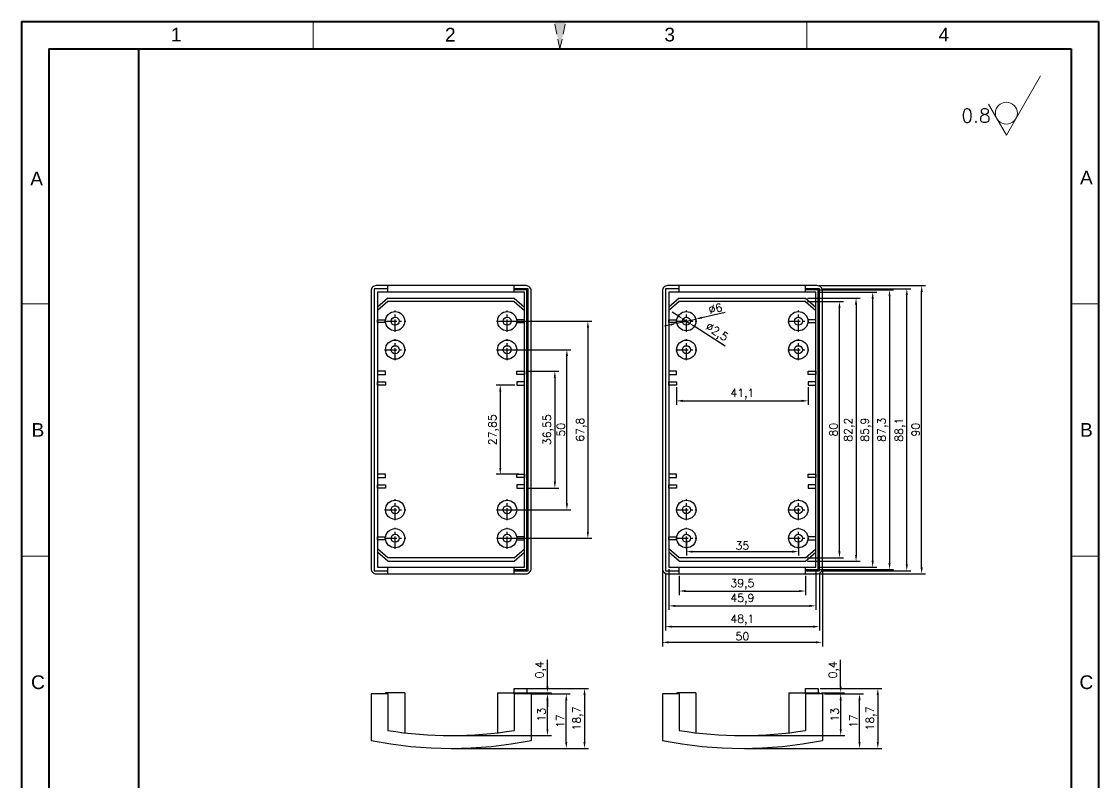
# Model space of a CAD drawing. Header units: millimetres. Extents: x 35605 to 35942, y -471 to 20.
# Drawn here: x 35605.5 to 35941.9, y -217.4 to 20.3 of the extents above; entities that cross this region are included whole.
import ezdxf
from ezdxf.enums import TextEntityAlignment as Align

# ---------------------------------------------------------------- set-up
doc = ezdxf.new("R2010")
doc.units = ezdxf.units.MM
for name, pattern in [('ACAD_ISO10W100', [18, 12, -3, 0, -3]), ('CENTER', [50.8, 31.75, -6.35, 6.35, -6.35]), ('HIDDEN2', [4.7625, 3.175, -1.5875])]:
    doc.linetypes.add(name, pattern=pattern)
for name, color, linetype, lineweight in [('dim', 82, 'Continuous', 9), ('图层1', 7, 'ACAD_ISO10W100', 15), ('图层4', 7, 'Continuous', 40), ('图层5', 7, 'HIDDEN2', 15), ('细实线', 3, 'Continuous', 18)]:
    doc.layers.add(name, color=color, linetype=linetype, lineweight=lineweight)
doc.layers.add('尺寸线', color=7, linetype='Continuous')
doc.styles.get("Standard").update_dxf_attribs({"font": 'txt', "bigfont": 'gbcbig.shx'})
doc.styles.add('样式 3', font='arial.ttf', dxfattribs={"height": 3.8})
doc.dimstyles.new('ISO-25', dxfattribs={"dimtxt": 2.5, "dimasz": 2.5, "dimexe": 1.25, "dimexo": 0.625, "dimtad": 1, "dimtxsty": 'Standard', "dimcen": 2.5, "dimadec": 0, "dimazin": 0, "dimtfac": 1, "dimtmove": 0, "dimatfit": 3, "dimfxl": 0, "dimarcsym": 0})

# ---------------------------------------------------------------- blocks, each defined once
blk = doc.blocks.new('*D2778')
at = {"layer": 'Defpoints', "color": 0, "transparency": 16777216}
for p in [(35854.09, -62.24), (35886.7, -62.24), (35854.09, -152.24)]:
    blk.add_point(p, dxfattribs=at)
at = {"layer": 'dim', "color": 0, "lineweight": -2, "transparency": 16777216}
for p, q in [((35854.72, -62.24), (35887.95, -62.24)), ((35886.7, -150.24), (35886.7, -64.24)), ((35854.72, -152.24), (35887.95, -152.24))]:
    blk.add_line(p, q, dxfattribs=at)
at = {"layer": 'dim', "color": 0, "transparency": 16777216}
for points in [[(35886.37, -64.24), (35887.04, -64.24), (35886.7, -62.24)], [(35886.37, -150.24), (35887.04, -150.24), (35886.7, -152.24)]]:
    blk.add_solid(points, dxfattribs=at)
at = {"layer": 'dim', "color": 0, "transparency": 16777216, "insert": (35884.83, -107.24), "char_height": 2.5, "attachment_point": 5, "rotation": 90}
blk.add_mtext('90', dxfattribs=at)
blk = doc.blocks.new('*D2779')
at = {"layer": 'Defpoints', "color": 0, "transparency": 16777216}
for p in [(35854.74, -63.19), (35882.05, -63.19), (35854.74, -151.29)]:
    blk.add_point(p, dxfattribs=at)
at = {"layer": 'dim', "color": 0, "lineweight": -2, "transparency": 16777216}
for p, q in [((35855.37, -63.19), (35883.3, -63.19)), ((35882.05, -149.29), (35882.05, -65.19)), ((35855.37, -151.29), (35883.3, -151.29))]:
    blk.add_line(p, q, dxfattribs=at)
at = {"layer": 'dim', "color": 0, "transparency": 16777216}
for points in [[(35881.72, -65.19), (35882.39, -65.19), (35882.05, -63.19)], [(35881.72, -149.29), (35882.39, -149.29), (35882.05, -151.29)]]:
    blk.add_solid(points, dxfattribs=at)
at = {"layer": 'dim', "color": 0, "transparency": 16777216, "insert": (35879.97, -107.24), "char_height": 2.5, "attachment_point": 5, "rotation": 90}
blk.add_mtext('88,1', dxfattribs=at)
blk = doc.blocks.new('*D2780')
at = {"layer": 'Defpoints', "color": 0, "transparency": 16777216}
for p in [(35854.34, -63.59), (35854.34, -150.89), (35876.68, -150.89)]:
    blk.add_point(p, dxfattribs=at)
at = {"layer": 'dim', "color": 0, "lineweight": -2, "transparency": 16777216}
for p, q in [((35854.97, -63.59), (35877.93, -63.59)), ((35876.68, -65.59), (35876.68, -148.89)), ((35854.97, -150.89), (35877.93, -150.89))]:
    blk.add_line(p, q, dxfattribs=at)
at = {"layer": 'dim', "color": 0, "transparency": 16777216}
for points in [[(35876.34, -65.59), (35877.01, -65.59), (35876.68, -63.59)], [(35876.34, -148.89), (35877.01, -148.89), (35876.68, -150.89)]]:
    blk.add_solid(points, dxfattribs=at)
at = {"layer": 'dim', "color": 0, "transparency": 16777216, "insert": (35874.59, -107.24), "char_height": 2.5, "attachment_point": 5, "rotation": 90}
blk.add_mtext('87,3', dxfattribs=at)
blk = doc.blocks.new('*D2781')
at = {"layer": 'Defpoints', "color": 0, "transparency": 16777216}
for p in [(35853.64, -64.29), (35871.4, -64.29), (35853.64, -150.19)]:
    blk.add_point(p, dxfattribs=at)
at = {"layer": 'dim', "color": 0, "lineweight": -2, "transparency": 16777216}
for p, q in [((35854.27, -64.29), (35872.65, -64.29)), ((35871.4, -148.19), (35871.4, -66.29)), ((35854.27, -150.19), (35872.65, -150.19))]:
    blk.add_line(p, q, dxfattribs=at)
at = {"layer": 'dim', "color": 0, "transparency": 16777216}
for points in [[(35871.07, -66.29), (35871.74, -66.29), (35871.4, -64.29)], [(35871.07, -148.19), (35871.74, -148.19), (35871.4, -150.19)]]:
    blk.add_solid(points, dxfattribs=at)
at = {"layer": 'dim', "color": 0, "transparency": 16777216, "insert": (35869.32, -107.24), "char_height": 2.5, "attachment_point": 5, "rotation": 90}
blk.add_mtext('85,9', dxfattribs=at)
blk = doc.blocks.new('*D2782')
at = {"layer": 'Defpoints', "color": 0, "transparency": 16777216}
for p in [(35850.44, -66.14), (35850.44, -148.34), (35866.21, -148.34)]:
    blk.add_point(p, dxfattribs=at)
at = {"layer": 'dim', "color": 0, "lineweight": -2, "transparency": 16777216}
for p, q in [((35851.07, -66.14), (35867.46, -66.14)), ((35866.21, -68.14), (35866.21, -146.34)), ((35851.07, -148.34), (35867.46, -148.34))]:
    blk.add_line(p, q, dxfattribs=at)
at = {"layer": 'dim', "color": 0, "transparency": 16777216}
for points in [[(35865.87, -68.14), (35866.54, -68.14), (35866.21, -66.14)], [(35865.87, -146.34), (35866.54, -146.34), (35866.21, -148.34)]]:
    blk.add_solid(points, dxfattribs=at)
at = {"layer": 'dim', "color": 0, "transparency": 16777216, "insert": (35864.12, -107.24), "char_height": 2.5, "attachment_point": 5, "rotation": 90}
blk.add_mtext('82,2', dxfattribs=at)
blk = doc.blocks.new('*D2783')
at = {"layer": 'Defpoints', "color": 0, "transparency": 16777216}
for p in [(35850.44, -67.24), (35861.03, -67.24), (35850.44, -147.24)]:
    blk.add_point(p, dxfattribs=at)
at = {"layer": 'dim', "color": 0, "lineweight": -2, "transparency": 16777216}
for p, q in [((35851.07, -67.24), (35862.28, -67.24)), ((35861.03, -145.24), (35861.03, -69.24)), ((35851.07, -147.24), (35862.28, -147.24))]:
    blk.add_line(p, q, dxfattribs=at)
at = {"layer": 'dim', "color": 0, "transparency": 16777216}
for points in [[(35860.7, -69.24), (35861.37, -69.24), (35861.03, -67.24)], [(35860.7, -145.24), (35861.37, -145.24), (35861.03, -147.24)]]:
    blk.add_solid(points, dxfattribs=at)
at = {"layer": 'dim', "color": 0, "transparency": 16777216, "insert": (35859.16, -107.24), "char_height": 2.5, "attachment_point": 5, "rotation": 90}
blk.add_mtext('80', dxfattribs=at)
blk = doc.blocks.new('*D2784')
at = {"layer": 'Defpoints', "color": 0, "transparency": 16777216}
for p in [(35757.19, -73.34), (35757.19, -141.14), (35782.43, -141.14)]:
    blk.add_point(p, dxfattribs=at)
at = {"layer": 'dim', "color": 0, "lineweight": -2, "transparency": 16777216}
for p, q in [((35757.82, -73.34), (35783.68, -73.34)), ((35782.43, -75.34), (35782.43, -139.14)), ((35757.82, -141.14), (35783.68, -141.14))]:
    blk.add_line(p, q, dxfattribs=at)
at = {"layer": 'dim', "color": 0, "transparency": 16777216}
for points in [[(35782.09, -75.34), (35782.76, -75.34), (35782.43, -73.34)], [(35782.09, -139.14), (35782.76, -139.14), (35782.43, -141.14)]]:
    blk.add_solid(points, dxfattribs=at)
at = {"layer": 'dim', "color": 0, "transparency": 16777216, "insert": (35780.34, -107.24), "char_height": 2.5, "attachment_point": 5, "rotation": 90}
blk.add_mtext('67,8', dxfattribs=at)
blk = doc.blocks.new('*D2785')
at = {"layer": 'Defpoints', "color": 0, "transparency": 16777216}
for p in [(35757.19, -82.24), (35775.87, -82.24), (35757.19, -132.24)]:
    blk.add_point(p, dxfattribs=at)
at = {"layer": 'dim', "color": 0, "lineweight": -2, "transparency": 16777216}
for p, q in [((35757.82, -82.24), (35777.12, -82.24)), ((35775.87, -130.24), (35775.87, -84.24)), ((35757.82, -132.24), (35777.12, -132.24))]:
    blk.add_line(p, q, dxfattribs=at)
at = {"layer": 'dim', "color": 0, "transparency": 16777216}
for points in [[(35775.53, -84.24), (35776.2, -84.24), (35775.87, -82.24)], [(35775.53, -130.24), (35776.2, -130.24), (35775.87, -132.24)]]:
    blk.add_solid(points, dxfattribs=at)
at = {"layer": 'dim', "color": 0, "transparency": 16777216, "insert": (35773.99, -107.24), "char_height": 2.5, "attachment_point": 5, "rotation": 90}
blk.add_mtext('50', dxfattribs=at)
blk = doc.blocks.new('*D2786')
at = {"layer": 'Defpoints', "color": 0, "transparency": 16777216}
for p in [(35762.64, -88.96), (35762.64, -125.51), (35772.11, -125.51)]:
    blk.add_point(p, dxfattribs=at)
at = {"layer": 'dim', "color": 0, "lineweight": -2, "transparency": 16777216}
for p, q in [((35763.27, -88.96), (35773.36, -88.96)), ((35772.11, -90.96), (35772.11, -123.51)), ((35763.27, -125.51), (35773.36, -125.51))]:
    blk.add_line(p, q, dxfattribs=at)
at = {"layer": 'dim', "color": 0, "transparency": 16777216}
for points in [[(35771.77, -90.96), (35772.44, -90.96), (35772.11, -88.96)], [(35771.77, -123.51), (35772.44, -123.51), (35772.11, -125.51)]]:
    blk.add_solid(points, dxfattribs=at)
at = {"layer": 'dim', "color": 0, "transparency": 16777216, "insert": (35770.02, -107.24), "char_height": 2.5, "attachment_point": 5, "rotation": 90}
blk.add_mtext('36,55', dxfattribs=at)
blk = doc.blocks.new('*D2787')
at = {"layer": 'Defpoints', "color": 0, "transparency": 16777216}
for p in [(35760.24, -93.31), (35755.05, -121.16), (35761.44, -121.16)]:
    blk.add_point(p, dxfattribs=at)
at = {"layer": 'dim', "color": 0, "lineweight": -2, "transparency": 16777216}
for p, q in [((35759.62, -93.31), (35753.8, -93.31)), ((35755.05, -95.31), (35755.05, -119.16)), ((35760.82, -121.16), (35753.8, -121.16))]:
    blk.add_line(p, q, dxfattribs=at)
at = {"layer": 'dim', "color": 0, "transparency": 16777216}
for points in [[(35754.71, -95.31), (35755.38, -95.31), (35755.05, -93.31)], [(35754.71, -119.16), (35755.38, -119.16), (35755.05, -121.16)]]:
    blk.add_solid(points, dxfattribs=at)
at = {"layer": 'dim', "color": 0, "transparency": 16777216, "insert": (35752.96, -107.24), "char_height": 2.5, "attachment_point": 5, "rotation": 90}
blk.add_mtext('27,85', dxfattribs=at)
blk = doc.blocks.new('*D2788')
at = {"layer": 'Defpoints', "color": 0, "transparency": 16777216}
for p in [(35805.69, -150.19), (35855.69, -150.19), (35805.69, -173.65)]:
    blk.add_point(p, dxfattribs=at)
at = {"layer": 'dim', "color": 0, "lineweight": -2, "transparency": 16777216}
for p, q in [((35805.69, -150.81), (35805.69, -174.9)), ((35855.69, -150.81), (35855.69, -174.9)), ((35853.69, -173.65), (35807.69, -173.65))]:
    blk.add_line(p, q, dxfattribs=at)
at = {"layer": 'dim', "color": 0, "transparency": 16777216}
for points in [[(35807.69, -173.32), (35807.69, -173.98), (35805.69, -173.65)], [(35853.69, -173.32), (35853.69, -173.98), (35855.69, -173.65)]]:
    blk.add_solid(points, dxfattribs=at)
at = {"layer": 'dim', "color": 0, "transparency": 16777216, "insert": (35830.69, -171.77), "char_height": 2.5, "attachment_point": 5}
blk.add_mtext('50', dxfattribs=at)
blk = doc.blocks.new('*D2789')
at = {"layer": 'Defpoints', "color": 0, "transparency": 16777216}
for p in [(35810.94, -152.24), (35850.44, -152.24), (35850.44, -157.62)]:
    blk.add_point(p, dxfattribs=at)
at = {"layer": 'dim', "color": 0, "lineweight": -2, "transparency": 16777216}
for p, q in [((35810.94, -152.86), (35810.94, -158.87)), ((35850.44, -152.86), (35850.44, -158.87)), ((35812.94, -157.62), (35848.44, -157.62))]:
    blk.add_line(p, q, dxfattribs=at)
at = {"layer": 'dim', "color": 0, "transparency": 16777216}
for points in [[(35812.94, -157.29), (35812.94, -157.96), (35810.94, -157.62)], [(35848.44, -157.29), (35848.44, -157.96), (35850.44, -157.62)]]:
    blk.add_solid(points, dxfattribs=at)
at = {"layer": 'dim', "color": 0, "transparency": 16777216, "insert": (35830.69, -155.54), "char_height": 2.5, "attachment_point": 5}
blk.add_mtext('39,5', dxfattribs=at)
blk = doc.blocks.new('*D2790')
at = {"layer": 'Defpoints', "color": 0, "transparency": 16777216}
for p in [(35813.19, -141.14), (35848.19, -141.14), (35848.19, -145.32)]:
    blk.add_point(p, dxfattribs=at)
at = {"layer": 'dim', "color": 0, "lineweight": -2, "transparency": 16777216}
for p, q in [((35813.19, -141.76), (35813.19, -146.57)), ((35848.19, -141.76), (35848.19, -146.57)), ((35815.19, -145.32), (35846.19, -145.32))]:
    blk.add_line(p, q, dxfattribs=at)
at = {"layer": 'dim', "color": 0, "transparency": 16777216}
for points in [[(35815.19, -144.99), (35815.19, -145.66), (35813.19, -145.32)], [(35846.19, -144.99), (35846.19, -145.66), (35848.19, -145.32)]]:
    blk.add_solid(points, dxfattribs=at)
at = {"layer": 'dim', "color": 0, "transparency": 16777216, "insert": (35830.69, -143.45), "char_height": 2.5, "attachment_point": 5}
blk.add_mtext('35', dxfattribs=at)
blk = doc.blocks.new('*D2791')
at = {"layer": 'Defpoints', "color": 0, "transparency": 16777216}
for p in [(35807.74, -150.19), (35853.64, -150.19), (35853.64, -162.26)]:
    blk.add_point(p, dxfattribs=at)
at = {"layer": 'dim', "color": 0, "lineweight": -2, "transparency": 16777216}
for p, q in [((35807.74, -150.81), (35807.74, -163.51)), ((35853.64, -150.81), (35853.64, -163.51)), ((35809.74, -162.26), (35851.64, -162.26))]:
    blk.add_line(p, q, dxfattribs=at)
at = {"layer": 'dim', "color": 0, "transparency": 16777216}
for points in [[(35809.74, -161.93), (35809.74, -162.59), (35807.74, -162.26)], [(35851.64, -161.93), (35851.64, -162.59), (35853.64, -162.26)]]:
    blk.add_solid(points, dxfattribs=at)
at = {"layer": 'dim', "color": 0, "transparency": 16777216, "insert": (35830.69, -160.18), "char_height": 2.5, "attachment_point": 5}
blk.add_mtext('45,9', dxfattribs=at)
blk = doc.blocks.new('*D2792')
at = {"layer": 'Defpoints', "color": 0, "transparency": 16777216}
for p in [(35806.64, -151.29), (35854.74, -151.29), (35854.74, -168.75)]:
    blk.add_point(p, dxfattribs=at)
at = {"layer": 'dim', "color": 0, "lineweight": -2, "transparency": 16777216}
for p, q in [((35806.64, -151.91), (35806.64, -170)), ((35854.74, -151.91), (35854.74, -170)), ((35808.64, -168.75), (35852.74, -168.75))]:
    blk.add_line(p, q, dxfattribs=at)
at = {"layer": 'dim', "color": 0, "transparency": 16777216}
for points in [[(35808.64, -168.41), (35808.64, -169.08), (35806.64, -168.75)], [(35852.74, -168.41), (35852.74, -169.08), (35854.74, -168.75)]]:
    blk.add_solid(points, dxfattribs=at)
at = {"layer": 'dim', "color": 0, "transparency": 16777216, "insert": (35830.69, -166.66), "char_height": 2.5, "attachment_point": 5}
blk.add_mtext('48,1', dxfattribs=at)
blk = doc.blocks.new('*D2793')
at = {"layer": 'Defpoints', "color": 0, "transparency": 16777216}
for p in [(35810.14, -93.31), (35851.24, -93.31), (35851.24, -98.22)]:
    blk.add_point(p, dxfattribs=at)
at = {"layer": 'dim', "color": 0, "lineweight": -2, "transparency": 16777216}
for p, q in [((35810.14, -93.94), (35810.14, -99.47)), ((35851.24, -93.94), (35851.24, -99.47)), ((35812.14, -98.22), (35849.24, -98.22))]:
    blk.add_line(p, q, dxfattribs=at)
at = {"layer": 'dim', "color": 0, "transparency": 16777216}
for points in [[(35812.14, -97.89), (35812.14, -98.56), (35810.14, -98.22)], [(35849.24, -97.89), (35849.24, -98.56), (35851.24, -98.22)]]:
    blk.add_solid(points, dxfattribs=at)
at = {"layer": 'dim', "color": 0, "transparency": 16777216, "insert": (35830.69, -96.14), "char_height": 2.5, "attachment_point": 5}
blk.add_mtext('41,1', dxfattribs=at)
blk = doc.blocks.new('*D2794')
at = {"layer": 'Defpoints', "color": 0, "transparency": 16777216}
for p in [(35810.26, -73.99), (35816.12, -72.68)]:
    blk.add_point(p, dxfattribs=at)
at = {"layer": 'dim', "color": 0, "lineweight": -2, "transparency": 16777216}
for p, q in [((35825.31, -70.63), (35818.07, -72.25)), ((35810.26, -73.99), (35816.12, -72.68)), ((35808.31, -74.43), (35806.36, -74.86))]:
    blk.add_line(p, q, dxfattribs=at)
at = {"layer": 'dim', "color": 0, "transparency": 16777216}
for points in [[(35808.24, -74.1), (35808.39, -74.75), (35810.26, -73.99)], [(35818, -71.92), (35818.14, -72.57), (35816.12, -72.68)]]:
    blk.add_solid(points, dxfattribs=at)
at = {"layer": 'dim', "color": 0, "transparency": 16777216, "insert": (35822.26, -69.39), "char_height": 2.5, "attachment_point": 5, "rotation": 12.5937}
blk.add_mtext('∅6', dxfattribs=at)
blk = doc.blocks.new('*D2795')
at = {"layer": 'Defpoints', "color": 0, "transparency": 16777216}
for p in [(35812.14, -72.66), (35814.24, -74.01)]:
    blk.add_point(p, dxfattribs=at)
at = {"layer": 'dim', "color": 0, "lineweight": -2, "transparency": 16777216}
for p, q in [((35810.46, -71.57), (35808.78, -70.49)), ((35812.14, -72.66), (35814.24, -74.01)), ((35825.3, -81.16), (35815.92, -75.1))]:
    blk.add_line(p, q, dxfattribs=at)
at = {"layer": 'dim', "color": 0, "transparency": 16777216}
for points in [[(35810.64, -71.29), (35810.28, -71.85), (35812.14, -72.66)], [(35816.1, -74.82), (35815.74, -75.38), (35814.24, -74.01)]]:
    blk.add_solid(points, dxfattribs=at)
at = {"layer": 'dim', "color": 0, "transparency": 16777216, "insert": (35822.58, -76.92), "char_height": 2.5, "attachment_point": 5, "rotation": 327.1448}
blk.add_mtext('∅2,5', dxfattribs=at)
blk = doc.blocks.new('*D2796')
at = {"layer": 'Defpoints', "color": 0, "transparency": 16777216}
for p in [(35855.69, -189.78), (35867.29, -189.78), (35830.69, -206.78)]:
    blk.add_point(p, dxfattribs=at)
at = {"layer": 'dim', "color": 0, "lineweight": -2, "transparency": 16777216}
for p, q in [((35856.32, -189.78), (35868.54, -189.78)), ((35867.29, -204.78), (35867.29, -191.78)), ((35831.32, -206.78), (35868.54, -206.78))]:
    blk.add_line(p, q, dxfattribs=at)
at = {"layer": 'dim', "color": 0, "transparency": 16777216}
for points in [[(35866.96, -191.78), (35867.63, -191.78), (35867.29, -189.78)], [(35866.96, -204.78), (35867.63, -204.78), (35867.29, -206.78)]]:
    blk.add_solid(points, dxfattribs=at)
at = {"layer": 'dim', "color": 0, "transparency": 16777216, "insert": (35865.42, -198.28), "char_height": 2.5, "attachment_point": 5, "rotation": 90}
blk.add_mtext('17', dxfattribs=at)
blk = doc.blocks.new('*D2797')
at = {"layer": 'Defpoints', "color": 0, "transparency": 16777216}
for p in [(35855.69, -189.78), (35861.42, -189.78), (35830.69, -202.78)]:
    blk.add_point(p, dxfattribs=at)
at = {"layer": 'dim', "color": 0, "lineweight": -2, "transparency": 16777216}
for p, q in [((35856.32, -189.78), (35862.67, -189.78)), ((35861.42, -200.78), (35861.42, -191.78)), ((35831.32, -202.78), (35862.67, -202.78))]:
    blk.add_line(p, q, dxfattribs=at)
at = {"layer": 'dim', "color": 0, "transparency": 16777216}
for points in [[(35861.08, -191.78), (35861.75, -191.78), (35861.42, -189.78)], [(35861.08, -200.78), (35861.75, -200.78), (35861.42, -202.78)]]:
    blk.add_solid(points, dxfattribs=at)
at = {"layer": 'dim', "color": 0, "transparency": 16777216, "insert": (35859.54, -196.28), "char_height": 2.5, "attachment_point": 5, "rotation": 90}
blk.add_mtext('13', dxfattribs=at)
blk = doc.blocks.new('*D2798')
at = {"layer": 'Defpoints', "color": 0, "transparency": 16777216}
for p in [(35854.74, -189.38), (35855.69, -189.78), (35861.4, -189.38)]:
    blk.add_point(p, dxfattribs=at)
at = {"layer": 'dim', "color": 0, "lineweight": -2, "transparency": 16777216}
for p, q in [((35861.4, -187.38), (35861.4, -179.13)), ((35855.37, -189.38), (35862.65, -189.38)), ((35856.32, -189.78), (35862.65, -189.78)), ((35861.4, -189.78), (35861.4, -189.38)), ((35861.4, -191.78), (35861.4, -193.78))]:
    blk.add_line(p, q, dxfattribs=at)
at = {"layer": 'dim', "color": 0, "transparency": 16777216}
for points in [[(35861.06, -187.38), (35861.73, -187.38), (35861.4, -189.38)], [(35861.06, -191.78), (35861.73, -191.78), (35861.4, -189.78)]]:
    blk.add_solid(points, dxfattribs=at)
at = {"layer": 'dim', "color": 0, "transparency": 16777216, "insert": (35859.31, -182.25), "char_height": 2.5, "attachment_point": 5, "rotation": 90}
blk.add_mtext('0,4', dxfattribs=at)
blk = doc.blocks.new('*D2799')
at = {"layer": 'Defpoints', "color": 0, "transparency": 16777216}
for p in [(35854.34, -188.08), (35830.69, -206.78), (35873, -206.78)]:
    blk.add_point(p, dxfattribs=at)
at = {"layer": 'dim', "color": 0, "lineweight": -2, "transparency": 16777216}
for p, q in [((35854.97, -188.08), (35874.25, -188.08)), ((35873, -190.08), (35873, -204.78)), ((35831.32, -206.78), (35874.25, -206.78))]:
    blk.add_line(p, q, dxfattribs=at)
at = {"layer": 'dim', "color": 0, "transparency": 16777216}
for points in [[(35872.67, -190.08), (35873.34, -190.08), (35873, -188.08)], [(35872.67, -204.78), (35873.34, -204.78), (35873, -206.78)]]:
    blk.add_solid(points, dxfattribs=at)
at = {"layer": 'dim', "color": 0, "transparency": 16777216, "insert": (35870.92, -197.43), "char_height": 2.5, "attachment_point": 5, "rotation": 90}
blk.add_mtext('18,7', dxfattribs=at)
blk = doc.blocks.new('*D2800')
at = {"layer": 'Defpoints', "color": 0, "transparency": 16777216}
for p in [(35764.07, -189.78), (35775.67, -189.78), (35739.07, -206.78)]:
    blk.add_point(p, dxfattribs=at)
at = {"layer": 'dim', "color": 0, "lineweight": -2, "transparency": 16777216}
for p, q in [((35764.69, -189.78), (35776.92, -189.78)), ((35775.67, -204.78), (35775.67, -191.78)), ((35739.69, -206.78), (35776.92, -206.78))]:
    blk.add_line(p, q, dxfattribs=at)
at = {"layer": 'dim', "color": 0, "transparency": 16777216}
for points in [[(35775.33, -191.78), (35776, -191.78), (35775.67, -189.78)], [(35775.33, -204.78), (35776, -204.78), (35775.67, -206.78)]]:
    blk.add_solid(points, dxfattribs=at)
at = {"layer": 'dim', "color": 0, "transparency": 16777216, "insert": (35773.79, -198.28), "char_height": 2.5, "attachment_point": 5, "rotation": 90}
blk.add_mtext('17', dxfattribs=at)
blk = doc.blocks.new('*D2801')
at = {"layer": 'Defpoints', "color": 0, "transparency": 16777216}
for p in [(35764.07, -189.78), (35769.79, -189.78), (35739.07, -202.78)]:
    blk.add_point(p, dxfattribs=at)
at = {"layer": 'dim', "color": 0, "lineweight": -2, "transparency": 16777216}
for p, q in [((35764.69, -189.78), (35771.04, -189.78)), ((35769.79, -200.78), (35769.79, -191.78)), ((35739.69, -202.78), (35771.04, -202.78))]:
    blk.add_line(p, q, dxfattribs=at)
at = {"layer": 'dim', "color": 0, "transparency": 16777216}
for points in [[(35769.46, -191.78), (35770.12, -191.78), (35769.79, -189.78)], [(35769.46, -200.78), (35770.12, -200.78), (35769.79, -202.78)]]:
    blk.add_solid(points, dxfattribs=at)
at = {"layer": 'dim', "color": 0, "transparency": 16777216, "insert": (35767.91, -196.28), "char_height": 2.5, "attachment_point": 5, "rotation": 90}
blk.add_mtext('13', dxfattribs=at)
blk = doc.blocks.new('*D2802')
at = {"layer": 'Defpoints', "color": 0, "transparency": 16777216}
for p in [(35763.12, -189.38), (35764.07, -189.78), (35769.77, -189.38)]:
    blk.add_point(p, dxfattribs=at)
at = {"layer": 'dim', "color": 0, "lineweight": -2, "transparency": 16777216}
for p, q in [((35769.77, -187.38), (35769.77, -179.13)), ((35763.74, -189.38), (35771.02, -189.38)), ((35764.69, -189.78), (35771.02, -189.78)), ((35769.77, -189.78), (35769.77, -189.38)), ((35769.77, -191.78), (35769.77, -193.78))]:
    blk.add_line(p, q, dxfattribs=at)
at = {"layer": 'dim', "color": 0, "transparency": 16777216}
for points in [[(35769.44, -187.38), (35770.1, -187.38), (35769.77, -189.38)], [(35769.44, -191.78), (35770.1, -191.78), (35769.77, -189.78)]]:
    blk.add_solid(points, dxfattribs=at)
at = {"layer": 'dim', "color": 0, "transparency": 16777216, "insert": (35767.69, -182.25), "char_height": 2.5, "attachment_point": 5, "rotation": 90}
blk.add_mtext('0,4', dxfattribs=at)
blk = doc.blocks.new('*D2803')
at = {"layer": 'Defpoints', "color": 0, "transparency": 16777216}
for p in [(35762.72, -188.08), (35739.07, -206.78), (35781.38, -206.78)]:
    blk.add_point(p, dxfattribs=at)
at = {"layer": 'dim', "color": 0, "lineweight": -2, "transparency": 16777216}
for p, q in [((35763.34, -188.08), (35782.63, -188.08)), ((35781.38, -190.08), (35781.38, -204.78)), ((35739.69, -206.78), (35782.63, -206.78))]:
    blk.add_line(p, q, dxfattribs=at)
at = {"layer": 'dim', "color": 0, "transparency": 16777216}
for points in [[(35781.04, -190.08), (35781.71, -190.08), (35781.38, -188.08)], [(35781.04, -204.78), (35781.71, -204.78), (35781.38, -206.78)]]:
    blk.add_solid(points, dxfattribs=at)
at = {"layer": 'dim', "color": 0, "transparency": 16777216, "insert": (35779.29, -197.43), "char_height": 2.5, "attachment_point": 5, "rotation": 90}
blk.add_mtext('18,7', dxfattribs=at)

msp = doc.modelspace()

# ---------------------------------------------------------------- hatches: boundary and pattern name
at = {"layer": '图层5'}
msp.add_hatch(color=0, dxfattribs=at).paths.add_polyline_path([(35773.709, 11.688), (35771.946, 20.254), (35775.472, 20.254)])

# ---------------------------------------------------------------- linework, layer by layer
for p, q in [((35719.941, -64.286), (35719.941, -62.236)), ((35759.441, -64.286), (35759.441, -62.236)), ((35810.943, -64.286), (35810.943, -62.236)), ((35850.443, -64.286), (35850.443, -62.236)), ((35719.941, -66.136), (35716.741, -68.95)), ((35719.941, -67.236), (35716.741, -70.05)), ((35719.941, -66.136), (35759.441, -66.136)), ((35759.441, -67.236), (35719.941, -67.236)), ((35759.441, -66.136), (35762.641, -68.95)), ((35759.441, -67.236), (35762.641, -70.05)), ((35810.943, -66.136), (35807.743, -68.95)), ((35810.943, -67.236), (35807.743, -70.05)), ((35810.943, -66.136), (35850.443, -66.136)), ((35850.443, -67.236), (35810.943, -67.236)), ((35850.443, -66.136), (35853.643, -68.95)), ((35850.443, -67.236), (35853.643, -70.05)), ((35719.941, -147.236), (35716.741, -144.423)), ((35759.441, -147.236), (35762.641, -144.423)), ((35810.943, -147.236), (35807.743, -144.423)), ((35850.443, -147.236), (35853.643, -144.423)), ((35719.941, -148.336), (35716.741, -145.523)), ((35759.441, -147.236), (35719.941, -147.236)), ((35759.441, -148.336), (35762.641, -145.523)), ((35810.943, -148.336), (35807.743, -145.523)), ((35850.443, -147.236), (35810.943, -147.236)), ((35850.443, -148.336), (35853.643, -145.523)), ((35719.941, -148.336), (35759.441, -148.336)), ((35719.941, -152.236), (35719.941, -150.186)), ((35759.441, -152.236), (35759.441, -150.186)), ((35810.943, -148.336), (35850.443, -148.336)), ((35810.943, -152.236), (35810.943, -150.186)), ((35850.443, -152.236), (35850.443, -150.186)), ((35759.441, -189.777), (35759.441, -188.077)), ((35759.441, -188.077), (35763.341, -188.077)), ((35763.341, -188.077), (35763.341, -189.377)), ((35850.443, -189.777), (35850.443, -188.077)), ((35850.443, -188.077), (35854.343, -188.077)), ((35854.343, -188.077), (35854.343, -189.377)), ((35714.691, -189.777), (35714.691, -204.277)), ((35719.941, -189.777), (35714.691, -189.777)), ((35725.191, -189.377), (35719.191, -189.377)), ((35719.191, -189.377), (35719.191, -189.777)), ((35719.941, -189.777), (35719.941, -201.171)), ((35725.191, -189.377), (35725.191, -201.914)), ((35754.191, -189.377), (35759.441, -189.377)), ((35754.191, -189.377), (35754.191, -201.914)), ((35759.441, -189.777), (35759.441, -189.377)), ((35759.441, -189.377), (35763.741, -189.377)), ((35764.691, -189.777), (35759.441, -189.777)), ((35759.441, -189.777), (35759.441, -201.171)), ((35763.741, -189.377), (35763.741, -189.777)), ((35764.691, -189.777), (35764.691, -204.277)), ((35810.943, -189.777), (35805.693, -189.777)), ((35805.693, -189.777), (35805.693, -204.277)), ((35816.193, -189.377), (35810.193, -189.377)), ((35810.193, -189.377), (35810.193, -189.777)), ((35810.943, -189.777), (35810.943, -201.171)), ((35816.193, -189.377), (35816.193, -201.914)), ((35845.193, -189.377), (35850.443, -189.377)), ((35845.193, -189.377), (35845.193, -201.914)), ((35850.443, -189.777), (35850.443, -189.377)), ((35850.443, -189.377), (35854.743, -189.377)), ((35855.693, -189.777), (35850.443, -189.777)), ((35850.443, -189.777), (35850.443, -201.171)), ((35854.743, -189.377), (35854.743, -189.777)), ((35855.693, -189.777), (35855.693, -204.277))]:
    msp.add_line(p, q)
at = {"color": 1, "linetype": 'CENTER', "ltscale": 0.12}
for p, q in [((35722.191, -76.636), (35722.191, -70.036)), ((35757.191, -76.636), (35757.191, -70.036)), ((35813.193, -76.636), (35813.193, -70.036)), ((35848.193, -76.636), (35848.193, -70.036)), ((35718.891, -73.336), (35725.491, -73.336)), ((35753.891, -73.336), (35760.491, -73.336)), ((35809.893, -73.336), (35816.493, -73.336)), ((35844.893, -73.336), (35851.493, -73.336)), ((35722.191, -85.536), (35722.191, -78.936)), ((35757.191, -85.536), (35757.191, -78.936)), ((35813.193, -85.536), (35813.193, -78.936)), ((35848.193, -85.536), (35848.193, -78.936)), ((35718.891, -82.236), (35725.491, -82.236)), ((35753.891, -82.236), (35760.491, -82.236)), ((35809.893, -82.236), (35816.493, -82.236)), ((35844.893, -82.236), (35851.493, -82.236)), ((35722.191, -135.536), (35722.191, -128.936)), ((35757.191, -135.536), (35757.191, -128.936)), ((35813.193, -135.536), (35813.193, -128.936)), ((35848.193, -135.536), (35848.193, -128.936)), ((35718.891, -132.236), (35725.491, -132.236)), ((35753.891, -132.236), (35760.491, -132.236)), ((35809.893, -132.236), (35816.493, -132.236)), ((35844.893, -132.236), (35851.493, -132.236)), ((35722.191, -144.436), (35722.191, -137.836)), ((35757.191, -144.436), (35757.191, -137.836)), ((35813.193, -144.436), (35813.193, -137.836)), ((35848.193, -144.436), (35848.193, -137.836)), ((35718.891, -141.136), (35725.491, -141.136)), ((35753.891, -141.136), (35760.491, -141.136)), ((35809.893, -141.136), (35816.493, -141.136)), ((35844.893, -141.136), (35851.493, -141.136))]:
    msp.add_line(p, q, dxfattribs=at)
for points in [[(35714.691, -63.836), (35714.691, -150.636, 0.4142136), (35716.291, -152.236), (35763.091, -152.236, 0.4142136), (35764.691, -150.636), (35764.691, -63.836, 0.4142136), (35763.091, -62.236), (35716.291, -62.236, 0.4142136)], [(35805.693, -63.836), (35805.693, -150.636, 0.4142136), (35807.293, -152.236), (35854.093, -152.236, 0.4142136), (35855.693, -150.636), (35855.693, -63.836, 0.4142136), (35854.093, -62.236), (35807.293, -62.236, 0.4142136)]]:
    msp.add_lwpolyline(points, format="xyb", close=True)
for points in [[(35719.941, -63.186), (35715.641, -63.186), (35715.641, -151.286), (35719.941, -151.286)], [(35759.441, -151.286), (35763.741, -151.286), (35763.741, -63.186), (35759.441, -63.186)], [(35759.441, -150.886), (35763.341, -150.886), (35763.341, -63.586), (35759.441, -63.586)], [(35810.943, -63.186), (35806.643, -63.186), (35806.643, -151.286), (35810.943, -151.286)], [(35850.443, -151.286), (35854.743, -151.286), (35854.743, -63.186), (35850.443, -63.186)], [(35850.443, -150.886), (35854.343, -150.886), (35854.343, -63.586), (35850.443, -63.586)], [(35719.225, -73.786), (35716.741, -73.786), (35716.741, -72.886), (35719.225, -72.886)], [(35760.157, -73.786), (35762.641, -73.786), (35762.641, -72.886), (35760.157, -72.886)], [(35810.226, -73.786), (35807.743, -73.786), (35807.743, -72.886), (35810.226, -72.886)], [(35851.159, -73.786), (35853.643, -73.786), (35853.643, -72.886), (35851.159, -72.886)], [(35719.225, -141.586), (35716.741, -141.586), (35716.741, -140.686), (35719.225, -140.686)], [(35760.157, -141.586), (35762.641, -141.586), (35762.641, -140.686), (35760.157, -140.686)], [(35810.226, -141.586), (35807.743, -141.586), (35807.743, -140.686), (35810.226, -140.686)], [(35851.159, -141.586), (35853.643, -141.586), (35853.643, -140.686), (35851.159, -140.686)]]:
    msp.add_lwpolyline(points)
for points in [[(35716.741, -64.286), (35716.741, -150.186), (35762.641, -150.186), (35762.641, -64.286)], [(35807.743, -64.286), (35807.743, -150.186), (35853.643, -150.186), (35853.643, -64.286)], [(35719.141, -90.011), (35719.141, -88.961), (35716.741, -88.961), (35716.741, -90.011)], [(35760.241, -90.011), (35760.241, -88.961), (35762.641, -88.961), (35762.641, -90.011)], [(35810.143, -90.011), (35810.143, -88.961), (35807.743, -88.961), (35807.743, -90.011)], [(35851.243, -90.011), (35851.243, -88.961), (35853.643, -88.961), (35853.643, -90.011)], [(35719.141, -92.261), (35719.141, -93.311), (35716.741, -93.311), (35716.741, -92.261)], [(35760.241, -92.261), (35760.241, -93.311), (35762.641, -93.311), (35762.641, -92.261)], [(35810.143, -92.261), (35810.143, -93.311), (35807.743, -93.311), (35807.743, -92.261)], [(35851.243, -92.261), (35851.243, -93.311), (35853.643, -93.311), (35853.643, -92.261)], [(35719.141, -122.211), (35719.141, -121.161), (35716.741, -121.161), (35716.741, -122.211)], [(35719.141, -124.461), (35719.141, -125.511), (35716.741, -125.511), (35716.741, -124.461)], [(35760.241, -122.211), (35760.241, -121.161), (35762.641, -121.161), (35762.641, -122.211)], [(35760.241, -124.461), (35760.241, -125.511), (35762.641, -125.511), (35762.641, -124.461)], [(35810.143, -122.211), (35810.143, -121.161), (35807.743, -121.161), (35807.743, -122.211)], [(35810.143, -124.461), (35810.143, -125.511), (35807.743, -125.511), (35807.743, -124.461)], [(35851.243, -122.211), (35851.243, -121.161), (35853.643, -121.161), (35853.643, -122.211)], [(35851.243, -124.461), (35851.243, -125.511), (35853.643, -125.511), (35853.643, -124.461)]]:
    msp.add_lwpolyline(points, close=True)
for centre, radius in [((35722.191, -73.336), 3), ((35757.191, -73.336), 3), ((35813.193, -73.336), 3), ((35848.193, -73.336), 3), ((35722.191, -73.336), 1.25), ((35757.191, -73.336), 1.25), ((35813.193, -73.336), 1.25), ((35848.193, -73.336), 1.25), ((35722.191, -82.236), 3), ((35757.191, -82.236), 3), ((35813.193, -82.236), 3), ((35848.193, -82.236), 3), ((35722.191, -82.236), 1.25), ((35757.191, -82.236), 1.25), ((35813.193, -82.236), 1.25), ((35848.193, -82.236), 1.25), ((35722.191, -132.236), 3), ((35722.191, -132.236), 1.25), ((35757.191, -132.236), 3), ((35757.191, -132.236), 1.25), ((35813.193, -132.236), 3), ((35813.193, -132.236), 1.25), ((35848.193, -132.236), 3), ((35848.193, -132.236), 1.25), ((35722.191, -141.136), 3), ((35722.191, -141.136), 1.25), ((35757.191, -141.136), 3), ((35757.191, -141.136), 1.25), ((35813.193, -141.136), 3), ((35813.193, -141.136), 1.25), ((35848.193, -141.136), 3), ((35848.193, -141.136), 1.25)]:
    msp.add_circle(centre, radius)
for centre, radius, start, end in [((35739.691, -80.527), 122.25, 260.70288, 279.29712), ((35830.693, -80.527), 122.25, 260.70288, 279.29712), ((35739.691, -80.527), 126.25, 258.57881, 281.42119), ((35830.693, -80.527), 126.25, 258.57881, 281.42119)]:
    msp.add_arc(centre, radius, start, end)
at = {"layer": '图层1', "color": 0}
for p, q in [((35696.615, 11.688), (35696.615, 20.254)), ((35850.804, 11.688), (35850.804, 20.254)), ((35614.038, -67.89), (35605.472, -67.89)), ((35941.946, -67.89), (35933.38, -67.89)), ((35614.038, -146.698), (35605.472, -146.698)), ((35941.946, -146.698), (35933.38, -146.698))]:
    msp.add_line(p, q, dxfattribs=at)
at = {"layer": '图层4', "color": 0}
msp.add_line((35642.155, -462.699), (35642.155, 11.688), dxfattribs=at)
at = {"layer": '图层5', "color": 0}
for q in [(35771.946, 20.254), (35775.472, 20.254)]:
    msp.add_line((35773.709, 11.688), q, dxfattribs=at)
at = {"layer": '尺寸线', "color": 0, "lineweight": 40}
for p, q in [((35605.472, 20.254), (35941.946, 20.254)), ((35605.472, 20.254), (35605.472, -471.265)), ((35941.946, 20.254), (35941.946, -471.265)), ((35614.038, 11.688), (35933.38, 11.688)), ((35614.038, 11.688), (35614.038, -462.699)), ((35933.38, 11.688), (35933.38, -462.699))]:
    msp.add_line(p, q, dxfattribs=at)
at = {"layer": '细实线', "color": 0}
for p, q in [((35913.181, -15.211), (35923.888, 3.334)), ((35907.605, -5.553), (35913.181, -15.211))]:
    msp.add_line(p, q, dxfattribs=at)
msp.add_circle((35913.181, -8.358), 3.426, dxfattribs=at)

# ---------------------------------------------------------------- texts
at = {"layer": '图层1', "color": 0, "style": '样式 3'}
for s, p in [('B', (35610.598, -107.294)), ('B', (35938.172, -107.294)), ('C', (35610.598, -186.102)), ('C', (35938.172, -186.102))]:
    msp.add_text(s, height=4.283, dxfattribs=at).set_placement(p, align=Align.MIDDLE)
at = {"layer": '图层5', "color": 0, "style": '样式 3'}
for s, p in [('1', (35653.785, 16.179)), ('2', (35739.445, 16.179)), ('3', (35807.974, 16.179)), ('4', (35893.634, 16.179)), ('A', (35610.182, -28.799)), ('A', (35938.172, -28.486))]:
    msp.add_text(s, height=4.283, dxfattribs=at).set_placement(p, align=Align.MIDDLE)
at = {"layer": '细实线', "color": 0, "insert": (35899.097, -6.988), "char_height": 4.283, "width": 15.99044, "attachment_point": 1}
msp.add_mtext('0.8', dxfattribs=at)

# ---------------------------------------------------------------- dimensions: what is measured, and where the dimension line sits
at = {"layer": 'dim'}
for base, p1, p2, picture, middle in [((35886.703, -62.236), (35854.093, -152.236), (35854.093, -62.236), '*D2778', (35884.828, -107.236)), ((35876.678, -150.886), (35854.343, -63.586), (35854.343, -150.886), '*D2780', (35874.595, -107.236)), ((35882.053, -63.186), (35854.743, -151.286), (35854.743, -63.186), '*D2779', (35879.97, -107.236)), ((35866.207, -148.336), (35850.443, -66.136), (35850.443, -148.336), '*D2782', (35864.124, -107.236)), ((35861.033, -67.236), (35850.443, -147.236), (35850.443, -67.236), '*D2783', (35859.158, -107.236)), ((35871.405, -64.286), (35853.643, -150.186), (35853.643, -64.286), '*D2781', (35869.321, -107.236)), ((35782.426, -141.136), (35757.191, -73.336), (35757.191, -141.136), '*D2784', (35780.343, -107.236)), ((35775.867, -82.236), (35757.191, -132.236), (35757.191, -82.236), '*D2785', (35773.992, -107.236)), ((35772.108, -125.511), (35762.641, -88.961), (35762.641, -125.511), '*D2786', (35770.025, -107.236)), ((35755.048, -121.161), (35760.241, -93.311), (35761.441, -121.161), '*D2787', (35752.965, -107.236)), ((35769.769, -189.377), (35764.066, -189.777), (35763.116, -189.377), '*D2802', (35767.686, -182.252)), ((35861.396, -189.377), (35855.693, -189.777), (35854.743, -189.377), '*D2798', (35859.312, -182.252)), ((35781.375, -206.777), (35762.716, -188.077), (35739.066, -206.777), '*D2803', (35779.292, -197.427)), ((35873.002, -206.777), (35854.343, -188.077), (35830.693, -206.777), '*D2799', (35870.919, -197.427)), ((35775.668, -189.777), (35739.066, -206.777), (35764.066, -189.777), '*D2800', (35773.793, -198.277)), ((35769.79, -189.777), (35739.066, -202.777), (35764.066, -189.777), '*D2801', (35767.915, -196.277)), ((35867.295, -189.777), (35830.693, -206.777), (35855.693, -189.777), '*D2796', (35865.42, -198.277)), ((35861.417, -189.777), (35830.693, -202.777), (35855.693, -189.777), '*D2797', (35859.542, -196.277))]:
    dim = msp.add_linear_dim(base=base, p1=p1, p2=p2, angle=90, dimstyle='ISO-25', override={"dimasz": 2}, dxfattribs=at)
    dim.commit()
    dim.dimension.update_dxf_attribs({"geometry": picture, "text_midpoint": middle})
for p1, p2, picture, middle in [((35810.265, -73.991), (35816.12, -72.682), '*D2794', (35822.258, -69.39)), ((35812.142, -72.658), (35814.243, -74.015), '*D2795', (35822.583, -76.921))]:
    dim = msp.add_diameter_dim_2p(p1=p1, p2=p2, dimstyle='ISO-25', override={"dimasz": 2}, dxfattribs=at)
    dim.commit()
    dim.dimension.update_dxf_attribs({"geometry": picture, "text_midpoint": middle})
for base, p1, p2, picture, middle in [((35851.243, -98.224), (35810.143, -93.311), (35851.243, -93.311), '*D2793', (35830.693, -96.141)), ((35848.193, -145.323), (35813.193, -141.136), (35848.193, -141.136), '*D2790', (35830.693, -143.448)), ((35805.693, -173.65), (35855.693, -150.186), (35805.693, -150.186), '*D2788', (35830.693, -171.775)), ((35854.743, -168.746), (35806.643, -151.286), (35854.743, -151.286), '*D2792', (35830.693, -166.663)), ((35853.643, -162.26), (35807.743, -150.186), (35853.643, -150.186), '*D2791', (35830.693, -160.177)), ((35850.443, -157.622), (35810.943, -152.236), (35850.443, -152.236), '*D2789', (35830.693, -155.538))]:
    dim = msp.add_linear_dim(base=base, p1=p1, p2=p2, dimstyle='ISO-25', override={"dimasz": 2}, dxfattribs=at)
    dim.commit()
    dim.dimension.update_dxf_attribs({"geometry": picture, "text_midpoint": middle})

doc.saveas('drawing.dxf')
